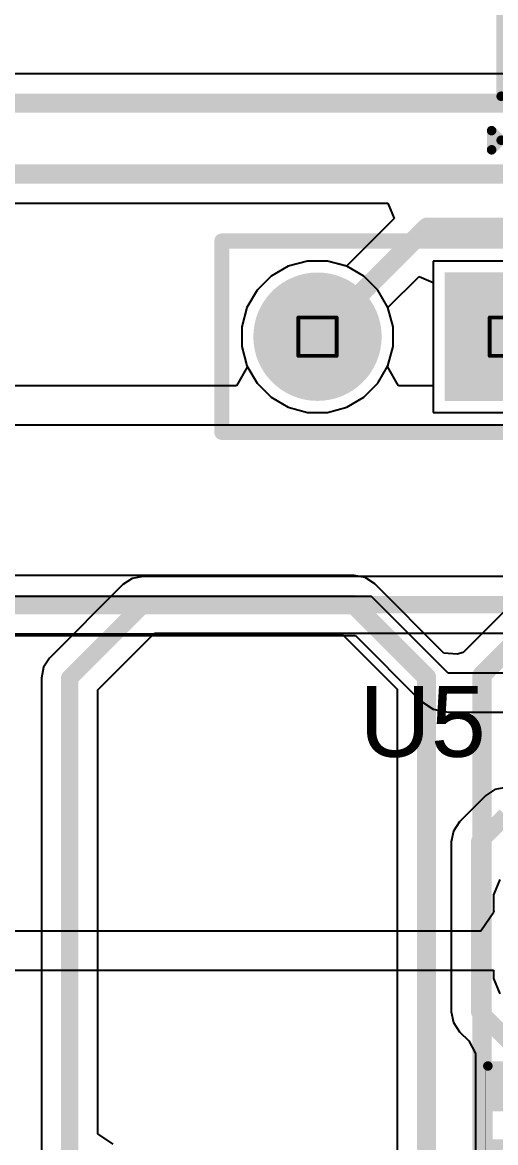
# Model space of a CAD drawing. Header units: inches. Extents: x 0 to 5401, y 0 to 5414.
# Drawn here: x 67.08 to 73.36, y 85.16 to 100.02 of the extents above; entities that cross this region are included whole.
import ezdxf

# ---------------------------------------------------------------- set-up
doc = ezdxf.new("R2010")
doc.units = ezdxf.units.IN
for name, color, linetype in [('Bottom Layer', 5, 'Continuous'), ('Bottom Solder', 6, 'Continuous'), ('Drill Drawing', 1, 'Continuous'), ('Layer 1', 16, 'Continuous'), ('Layer 2', 76, 'Continuous'), ('Multi-Layer', 9, 'Continuous'), ('Pad Holes', 156, 'Continuous'), ('Top Layer', 1, 'Continuous'), ('Top Overlay', 2, 'Continuous'), ('Top Paste', 8, 'Continuous'), ('Top Solder', 216, 'Continuous')]:
    doc.layers.add(name, color=color, linetype=linetype)
doc.styles.add('Arial', font='', dxfattribs={"height": 0.2})
doc.styles.get('Arial').set_extended_font_data('Arial')

# ---------------------------------------------------------------- blocks, each defined once
blk = doc.blocks.new('R___0402_131')
at = {"layer": 'Top Layer'}
for points in [[(-0.699, -0.318), (-0.699, 0.317), (-0.241, 0.317), (-0.241, -0.318)], [(0.241, -0.318), (0.241, 0.317), (0.699, 0.317), (0.699, -0.318)]]:
    blk.add_hatch(color=1, dxfattribs=at).paths.add_polyline_path(points)
at = {"layer": 'Top Paste'}
for points in [[(-0.699, -0.318), (-0.699, 0.317), (-0.241, 0.317), (-0.241, -0.318)], [(0.241, -0.318), (0.241, 0.317), (0.699, 0.317), (0.699, -0.318)]]:
    blk.add_hatch(color=8, dxfattribs=at).paths.add_polyline_path(points)
at = {"layer": 'Top Solder'}
for points in [[(-0.754, -0.373), (-0.754, 0.373), (-0.186, 0.373), (-0.186, -0.373)], [(0.186, -0.373), (0.186, 0.373), (0.754, 0.373), (0.754, -0.373)]]:
    blk.add_hatch(color=216, dxfattribs=at).paths.add_polyline_path(points)
at = {"layer": 'Top Overlay'}
for points in [[(-0.787, -0.406, 0.127, 0.127, 0), (-0.787, 0.406, 0.127, 0.127, 0)], [(0.787, 0.406, 0.127, 0.127, 0), (-0.787, 0.406, 0.127, 0.127, 0)], [(0.787, -0.406, 0.127, 0.127, 0), (0.787, 0.406, 0.127, 0.127, 0)], [(0.787, -0.406, 0.127, 0.127, 0), (-0.787, -0.406, 0.127, 0.127, 0)], [(0.813, -0.432, 0.00323, 0.00323, 0), (-0.813, -0.432, 0.00323, 0.00323, 0)]]:
    blk.add_lwpolyline(points, format="xyseb", dxfattribs=at)
for points in [[(-0.819, 0.406, 0.0635, 0.0635, 1), (-0.756, 0.406, 0.0635, 0.0635, 1)], [(-0.819, 0.406, 0.0635, 0.0635, 1), (-0.756, 0.406, 0.0635, 0.0635, 1)], [(0.756, 0.406, 0.0635, 0.0635, 1), (0.819, 0.406, 0.0635, 0.0635, 1)], [(0.756, 0.406, 0.0635, 0.0635, 1), (0.819, 0.406, 0.0635, 0.0635, 1)], [(-0.819, -0.406, 0.0635, 0.0635, 1), (-0.756, -0.406, 0.0635, 0.0635, 1)], [(-0.819, -0.406, 0.0635, 0.0635, 1), (-0.756, -0.406, 0.0635, 0.0635, 1)], [(-0.814, -0.432, 0.00161, 0.00161, 1), (-0.812, -0.432, 0.00161, 0.00161, 1)], [(0.756, -0.406, 0.0635, 0.0635, 1), (0.819, -0.406, 0.0635, 0.0635, 1)], [(0.756, -0.406, 0.0635, 0.0635, 1), (0.819, -0.406, 0.0635, 0.0635, 1)], [(0.812, -0.432, 0.00161, 0.00161, 1), (0.814, -0.432, 0.00161, 0.00161, 1)]]:
    blk.add_lwpolyline(points, format="xyseb", close=True, dxfattribs=at)
blk = doc.blocks.new('HDR1X2__194')
at = {"layer": 'Bottom Layer'}
blk.add_hatch(color=5, dxfattribs=at).paths.add_polyline_path([(-0.75, 0.75), (0.75, 0.75), (0.75, -0.75), (-0.75, -0.75)])
h = blk.add_hatch(color=5, dxfattribs=at)
edge = h.paths.add_edge_path()
edge.add_arc((2.54, 0), 0.75, 0, 360)
at = {"layer": 'Bottom Solder'}
blk.add_hatch(color=6, dxfattribs=at).paths.add_polyline_path([(-0.852, 0.852), (0.852, 0.852), (0.852, -0.852), (-0.852, -0.852)])
h = blk.add_hatch(color=6, dxfattribs=at)
edge = h.paths.add_edge_path()
edge.add_arc((2.54, 0), 0.852, 0, 360)
at = {"layer": 'Layer 1'}
blk.add_hatch(color=16, dxfattribs=at).paths.add_polyline_path([(-0.75, 0.75), (0.75, 0.75), (0.75, -0.75), (-0.75, -0.75)])
h = blk.add_hatch(color=16, dxfattribs=at)
edge = h.paths.add_edge_path()
edge.add_arc((2.54, 0), 0.75, 0, 360)
at = {"layer": 'Layer 2'}
blk.add_hatch(color=76, dxfattribs=at).paths.add_polyline_path([(-0.75, 0.75), (0.75, 0.75), (0.75, -0.75), (-0.75, -0.75)])
h = blk.add_hatch(color=76, dxfattribs=at)
edge = h.paths.add_edge_path()
edge.add_arc((2.54, 0), 0.75, 0, 360)
at = {"layer": 'Multi-Layer'}
blk.add_hatch(color=9, dxfattribs=at).paths.add_polyline_path([(-0.75, 0.75), (0.75, 0.75), (0.75, -0.75), (-0.75, -0.75)])
h = blk.add_hatch(color=9, dxfattribs=at)
edge = h.paths.add_edge_path()
edge.add_arc((2.54, 0), 0.75, 0, 360)
at = {"layer": 'Pad Holes'}
h = blk.add_hatch(color=7, dxfattribs=at)
edge = h.paths.add_edge_path()
edge.add_arc((0, 0), 0.45, 0, 360)
h = blk.add_hatch(color=7, dxfattribs=at)
edge = h.paths.add_edge_path()
edge.add_arc((2.54, 0), 0.45, 0, 360)
at = {"layer": 'Top Layer'}
blk.add_hatch(color=1, dxfattribs=at).paths.add_polyline_path([(-0.75, 0.75), (0.75, 0.75), (0.75, -0.75), (-0.75, -0.75)])
h = blk.add_hatch(color=1, dxfattribs=at)
edge = h.paths.add_edge_path()
edge.add_arc((2.54, 0), 0.75, 0, 360)
at = {"layer": 'Top Solder'}
blk.add_hatch(color=216, dxfattribs=at).paths.add_polyline_path([(-0.852, 0.852), (0.852, 0.852), (0.852, -0.852), (-0.852, -0.852)])
h = blk.add_hatch(color=216, dxfattribs=at)
edge = h.paths.add_edge_path()
edge.add_arc((2.54, 0), 0.852, 0, 360)
at = {"layer": 'Top Overlay'}
for points in [[(3.81, 1.27, 0.2, 0.2, 0), (-1.27, 1.27, 0.2, 0.2, 0)], [(-1.27, 1.27, 0.2, 0.2, 0), (-1.27, -1.27, 0.2, 0.2, 0)], [(3.81, 1.27, 0.2, 0.2, 0), (3.81, -1.27, 0.2, 0.2, 0)], [(3.81, -1.27, 0.2, 0.2, 0), (-1.27, -1.27, 0.2, 0.2, 0)]]:
    blk.add_lwpolyline(points, format="xyseb", dxfattribs=at)
for points in [[(-1.32, 1.27, 0.1, 0.1, 1), (-1.22, 1.27, 0.1, 0.1, 1)], [(-1.32, 1.27, 0.1, 0.1, 1), (-1.22, 1.27, 0.1, 0.1, 1)], [(3.76, 1.27, 0.1, 0.1, 1), (3.86, 1.27, 0.1, 0.1, 1)], [(3.76, 1.27, 0.1, 0.1, 1), (3.86, 1.27, 0.1, 0.1, 1)], [(-1.32, -1.27, 0.1, 0.1, 1), (-1.22, -1.27, 0.1, 0.1, 1)], [(-1.32, -1.27, 0.1, 0.1, 1), (-1.22, -1.27, 0.1, 0.1, 1)], [(3.76, -1.27, 0.1, 0.1, 1), (3.86, -1.27, 0.1, 0.1, 1)], [(3.76, -1.27, 0.1, 0.1, 1), (3.86, -1.27, 0.1, 0.1, 1)]]:
    blk.add_lwpolyline(points, format="xyseb", close=True, dxfattribs=at)
blk = doc.blocks.new('SOT_23_221')
at = {"layer": 'Top Layer'}
for points in [[(-0.41, 1.46), (0.41, 1.46), (0.41, 0.54), (-0.41, 0.54)], [(-1.36, -0.54), (-0.54, -0.54), (-0.54, -1.46), (-1.36, -1.46)], [(0.54, -0.54), (1.36, -0.54), (1.36, -1.46), (0.54, -1.46)]]:
    blk.add_hatch(color=1, dxfattribs=at).paths.add_polyline_path(points)
at = {"layer": 'Top Paste'}
for points in [[(-0.41, 1.46), (0.41, 1.46), (0.41, 0.54), (-0.41, 0.54)], [(-1.36, -0.54), (-0.54, -0.54), (-0.54, -1.46), (-1.36, -1.46)], [(0.54, -0.54), (1.36, -0.54), (1.36, -1.46), (0.54, -1.46)]]:
    blk.add_hatch(color=8, dxfattribs=at).paths.add_polyline_path(points)
at = {"layer": 'Top Solder'}
for points in [[(-0.512, 1.562), (0.512, 1.562), (0.512, 0.438), (-0.512, 0.438)], [(-1.462, -0.438), (-0.438, -0.438), (-0.438, -1.562), (-1.462, -1.562)], [(0.438, -0.438), (1.462, -0.438), (1.462, -1.562), (0.438, -1.562)]]:
    blk.add_hatch(color=216, dxfattribs=at).paths.add_polyline_path(points)
at = {"layer": 'Top Overlay'}
for points in [[(-1.549, -0.584, 0.127, 0.127, 0), (-1.549, 0.813, 0.127, 0.127, 0)], [(-1.549, 0.813, 0.127, 0.127, 0), (-0.559, 0.813, 0.127, 0.127, 0)], [(0.559, 0.813, 0.127, 0.127, 0), (1.549, 0.813, 0.127, 0.127, 0)], [(1.549, -0.584, 0.127, 0.127, 0), (1.549, 0.813, 0.127, 0.127, 0)], [(-0.33, -0.787, 0.127, 0.127, 0), (0.33, -0.787, 0.127, 0.127, 0)], [(-1.676, -1.041, 0.127, 0.127, 0), (-1.549, -1.168, 0.127, 0.127, 0)], [(-1.676, -1.295, 0.127, 0.127, 0), (-1.676, -1.041, 0.127, 0.127, 0)], [(-1.676, -1.295, 0.127, 0.127, 0), (-1.549, -1.168, 0.127, 0.127, 0)]]:
    blk.add_lwpolyline(points, format="xyseb", dxfattribs=at)
for points in [[(-1.581, 0.813, 0.0635, 0.0635, 1), (-1.518, 0.813, 0.0635, 0.0635, 1)], [(-1.581, 0.813, 0.0635, 0.0635, 1), (-1.518, 0.813, 0.0635, 0.0635, 1)], [(-0.591, 0.813, 0.0635, 0.0635, 1), (-0.527, 0.813, 0.0635, 0.0635, 1)], [(0.527, 0.813, 0.0635, 0.0635, 1), (0.591, 0.813, 0.0635, 0.0635, 1)], [(1.518, 0.813, 0.0635, 0.0635, 1), (1.581, 0.813, 0.0635, 0.0635, 1)], [(1.518, 0.813, 0.0635, 0.0635, 1), (1.581, 0.813, 0.0635, 0.0635, 1)], [(-1.581, -0.584, 0.0635, 0.0635, 1), (-1.518, -0.584, 0.0635, 0.0635, 1)], [(1.518, -0.584, 0.0635, 0.0635, 1), (1.581, -0.584, 0.0635, 0.0635, 1)], [(-0.362, -0.787, 0.0635, 0.0635, 1), (-0.298, -0.787, 0.0635, 0.0635, 1)], [(0.298, -0.787, 0.0635, 0.0635, 1), (0.362, -0.787, 0.0635, 0.0635, 1)], [(-1.708, -1.041, 0.0635, 0.0635, 1), (-1.645, -1.041, 0.0635, 0.0635, 1)], [(-1.708, -1.041, 0.0635, 0.0635, 1), (-1.645, -1.041, 0.0635, 0.0635, 1)], [(-1.581, -1.168, 0.0635, 0.0635, 1), (-1.518, -1.168, 0.0635, 0.0635, 1)], [(-1.581, -1.168, 0.0635, 0.0635, 1), (-1.518, -1.168, 0.0635, 0.0635, 1)], [(-1.708, -1.295, 0.0635, 0.0635, 1), (-1.645, -1.295, 0.0635, 0.0635, 1)], [(-1.708, -1.295, 0.0635, 0.0635, 1), (-1.645, -1.295, 0.0635, 0.0635, 1)]]:
    blk.add_lwpolyline(points, format="xyseb", close=True, dxfattribs=at)

msp = doc.modelspace()

# ---------------------------------------------------------------- linework, layer by layer
at = {"layer": 'Bottom Layer'}
for p, q in [((81.667, 99.34), (48.734, 99.34)), ((56.141, 97.624), (71.927, 97.624)), ((71.927, 97.624), (72.011, 97.42)), ((72.011, 97.42), (71.379, 96.789)), ((70.605, 96.789), (70.377, 96.656)), ((70.861, 96.857), (70.605, 96.789)), ((71.125, 96.857), (70.861, 96.857)), ((71.379, 96.789), (71.125, 96.857)), ((70.377, 96.656), (70.19, 96.469)), ((71.929, 96.239), (72.341, 96.652)), ((72.341, 96.652), (72.529, 96.574)), ((72.529, 96.574), (72.529, 94.849)), ((70.19, 96.469), (70.057, 96.241)), ((70.057, 96.241), (69.989, 95.985)), ((71.997, 95.985), (71.929, 96.239)), ((69.989, 95.985), (69.989, 95.721)), ((71.997, 95.721), (71.997, 95.985)), ((69.989, 95.721), (70.057, 95.465)), ((71.929, 95.465), (71.997, 95.721)), ((70.057, 95.465), (70.19, 95.237)), ((71.796, 95.237), (71.929, 95.465)), ((70.19, 95.237), (70.377, 95.05)), ((71.609, 95.05), (71.796, 95.237)), ((70.377, 95.05), (70.605, 94.917)), ((71.381, 94.917), (71.609, 95.05)), ((70.605, 94.917), (70.861, 94.849)), ((70.861, 94.849), (71.125, 94.849)), ((71.125, 94.849), (71.381, 94.917)), ((72.529, 94.849), (74.537, 94.849)), ((75.391, 94.127), (72.925, 91.661)), ((71.479, 92.685), (57.536, 92.685)), ((71.627, 92.656), (71.479, 92.685)), ((71.753, 92.572), (71.627, 92.656)), ((72.67, 91.655), (71.753, 92.572)), ((58.051, 91.909), (71.318, 91.909)), ((71.318, 91.909), (72.052, 91.174)), ((72.848, 91.642), (72.67, 91.655)), ((72.925, 91.661), (72.848, 91.642)), ((72.052, 91.174), (72.052, 83.009))]:
    msp.add_line(p, q, dxfattribs=at)
for points in [[(48.734, 98.952, 0.254, 0.254, 0), (81.667, 98.952, 0.254, 0.254, 0)], [(48.836, 98.012, 0.254, 0.254, 0), (80.574, 98.012, 0.254, 0.254, 0)], [(70.993, 95.853, 0.254, 0.254, 0), (72.447, 97.307, 0.254, 0.254, 0)], [(72.447, 97.307, 0.254, 0.254, 0), (79.938, 97.307, 0.254, 0.254, 0)], [(73.177, 91.363, 0.254, 0.254, 0), (75.945, 94.131, 0.254, 0.254, 0)], [(57.141, 92.297, 0.254, 0.254, 0), (71.479, 92.297, 0.254, 0.254, 0)], [(71.479, 92.297, 0.254, 0.254, 0), (72.441, 91.335, 0.254, 0.254, 0)], [(72.441, 63.813, 0.254, 0.254, 0), (72.441, 91.335, 0.254, 0.254, 0)], [(73.177, 63.646, 0.254, 0.254, 0), (73.177, 91.363, 0.254, 0.254, 0)]]:
    msp.add_lwpolyline(points, format="xyseb", dxfattribs=at)
for points in [[(72.383, 97.307, 0.127, 0.127, 1), (72.51, 97.307, 0.127, 0.127, 1)], [(72.383, 97.307, 0.127, 0.127, 1), (72.51, 97.307, 0.127, 0.127, 1)], [(70.93, 95.853, 0.127, 0.127, 1), (71.057, 95.853, 0.127, 0.127, 1)], [(71.415, 92.297, 0.127, 0.127, 1), (71.542, 92.297, 0.127, 0.127, 1)], [(71.415, 92.297, 0.127, 0.127, 1), (71.542, 92.297, 0.127, 0.127, 1)], [(72.377, 91.335, 0.127, 0.127, 1), (72.504, 91.335, 0.127, 0.127, 1)], [(72.377, 91.335, 0.127, 0.127, 1), (72.504, 91.335, 0.127, 0.127, 1)], [(73.114, 91.363, 0.127, 0.127, 1), (73.241, 91.363, 0.127, 0.127, 1)], [(73.114, 91.363, 0.127, 0.127, 1), (73.241, 91.363, 0.127, 0.127, 1)]]:
    msp.add_lwpolyline(points, format="xyseb", close=True, dxfattribs=at)
at = {"layer": 'Drill Drawing'}
for points in [[(70.739, 96.107, 0.0508, 0.0508, 0), (71.247, 96.107, 0.0508, 0.0508, 0)], [(70.739, 95.599, 0.0508, 0.0508, 0), (70.739, 96.107, 0.0508, 0.0508, 0)], [(71.247, 95.599, 0.0508, 0.0508, 0), (71.247, 96.107, 0.0508, 0.0508, 0)], [(73.279, 96.107, 0.0508, 0.0508, 0), (73.787, 96.107, 0.0508, 0.0508, 0)], [(73.279, 95.599, 0.0508, 0.0508, 0), (73.279, 96.107, 0.0508, 0.0508, 0)], [(70.739, 95.599, 0.0508, 0.0508, 0), (71.247, 95.599, 0.0508, 0.0508, 0)], [(73.279, 95.599, 0.0508, 0.0508, 0), (73.787, 95.599, 0.0508, 0.0508, 0)]]:
    msp.add_lwpolyline(points, format="xyseb", dxfattribs=at)
for points in [[(70.726, 96.107, 0.0254, 0.0254, 1), (70.752, 96.107, 0.0254, 0.0254, 1)], [(70.726, 96.107, 0.0254, 0.0254, 1), (70.752, 96.107, 0.0254, 0.0254, 1)], [(71.234, 96.107, 0.0254, 0.0254, 1), (71.26, 96.107, 0.0254, 0.0254, 1)], [(71.234, 96.107, 0.0254, 0.0254, 1), (71.26, 96.107, 0.0254, 0.0254, 1)], [(73.266, 96.107, 0.0254, 0.0254, 1), (73.292, 96.107, 0.0254, 0.0254, 1)], [(73.266, 96.107, 0.0254, 0.0254, 1), (73.292, 96.107, 0.0254, 0.0254, 1)], [(70.726, 95.599, 0.0254, 0.0254, 1), (70.752, 95.599, 0.0254, 0.0254, 1)], [(70.726, 95.599, 0.0254, 0.0254, 1), (70.752, 95.599, 0.0254, 0.0254, 1)], [(71.234, 95.599, 0.0254, 0.0254, 1), (71.26, 95.599, 0.0254, 0.0254, 1)], [(71.234, 95.599, 0.0254, 0.0254, 1), (71.26, 95.599, 0.0254, 0.0254, 1)], [(73.266, 95.599, 0.0254, 0.0254, 1), (73.292, 95.599, 0.0254, 0.0254, 1)], [(73.266, 95.599, 0.0254, 0.0254, 1), (73.292, 95.599, 0.0254, 0.0254, 1)]]:
    msp.add_lwpolyline(points, format="xyseb", close=True, dxfattribs=at)
at = {"layer": 'Layer 1'}
for p, q in [((70.605, 96.789), (70.377, 96.656)), ((70.861, 96.857), (70.605, 96.789)), ((71.125, 96.857), (70.861, 96.857)), ((71.381, 96.789), (71.125, 96.857)), ((71.609, 96.656), (71.381, 96.789)), ((74.537, 96.857), (72.529, 96.857)), ((72.529, 96.857), (72.529, 94.849)), ((70.377, 96.656), (70.19, 96.469)), ((71.796, 96.469), (71.609, 96.656)), ((70.19, 96.469), (70.057, 96.241)), ((71.929, 96.241), (71.796, 96.469)), ((70.057, 96.241), (69.989, 95.985)), ((71.997, 95.985), (71.929, 96.241)), ((69.989, 95.985), (69.989, 95.721)), ((71.997, 95.721), (71.997, 95.985)), ((69.989, 95.721), (70.057, 95.465)), ((71.929, 95.465), (71.997, 95.721)), ((70.057, 95.465), (70.19, 95.237)), ((71.796, 95.237), (71.929, 95.465)), ((70.19, 95.237), (70.377, 95.05)), ((71.609, 95.05), (71.796, 95.237)), ((70.377, 95.05), (70.605, 94.917)), ((71.381, 94.917), (71.609, 95.05)), ((70.605, 94.917), (70.861, 94.849)), ((70.861, 94.849), (71.125, 94.849)), ((71.125, 94.849), (71.381, 94.917)), ((72.529, 94.849), (74.537, 94.849))]:
    msp.add_line(p, q, dxfattribs=at)
at = {"layer": 'Layer 2'}
for p, q in [((70.605, 96.789), (70.377, 96.656)), ((70.861, 96.857), (70.605, 96.789)), ((71.125, 96.857), (70.861, 96.857)), ((71.381, 96.789), (71.125, 96.857)), ((71.609, 96.656), (71.381, 96.789)), ((74.537, 96.857), (72.529, 96.857)), ((72.529, 96.857), (72.529, 95.203)), ((70.377, 96.656), (70.19, 96.469)), ((71.796, 96.469), (71.609, 96.656)), ((70.19, 96.469), (70.057, 96.241)), ((71.929, 96.241), (71.796, 96.469)), ((70.057, 96.241), (69.989, 95.985)), ((71.997, 95.985), (71.929, 96.241)), ((69.989, 95.985), (69.989, 95.721)), ((71.997, 95.721), (71.997, 95.985)), ((69.989, 95.721), (70.057, 95.465)), ((71.929, 95.465), (71.997, 95.721)), ((70.063, 95.457), (69.916, 95.203)), ((70.057, 95.465), (70.063, 95.457)), ((71.923, 95.457), (71.929, 95.465)), ((72.07, 95.203), (71.923, 95.457)), ((69.916, 95.203), (58.586, 95.203)), ((72.529, 95.203), (72.07, 95.203)), ((55.12, 94.685), (75.356, 94.685)), ((71.711, 92.405), (61.309, 92.405)), ((72.727, 91.389), (71.711, 92.405)), ((61.309, 91.887), (71.496, 91.887)), ((71.496, 91.887), (72.361, 91.023)), ((74.023, 91.389), (72.727, 91.389)), ((72.361, 91.023), (72.529, 90.911)), ((72.529, 90.911), (72.727, 90.871)), ((72.727, 90.871), (73.729, 90.871)), ((73.413, 88.652), (73.329, 88.448)), ((73.329, 88.448), (73.329, 88.228)), ((73.334, 88.215), (73.163, 87.964)), ((73.329, 88.228), (73.334, 88.215)), ((73.163, 87.964), (58.136, 87.964)), ((57.921, 87.446), (73.329, 87.446)), ((73.329, 87.446), (73.329, 87.335)), ((73.329, 87.335), (73.413, 87.132))]:
    msp.add_line(p, q, dxfattribs=at)
at = {"layer": 'Top Layer'}
for p, q in [((70.605, 96.789), (70.377, 96.656)), ((70.861, 96.857), (70.605, 96.789)), ((71.125, 96.857), (70.861, 96.857)), ((71.381, 96.789), (71.125, 96.857)), ((71.609, 96.656), (71.381, 96.789)), ((74.428, 96.857), (72.529, 96.857)), ((72.529, 96.857), (72.529, 94.849)), ((70.377, 96.656), (70.19, 96.469)), ((71.796, 96.469), (71.609, 96.656)), ((70.19, 96.469), (70.057, 96.241)), ((71.929, 96.241), (71.796, 96.469)), ((70.057, 96.241), (69.989, 95.985)), ((71.997, 95.985), (71.929, 96.241)), ((69.989, 95.985), (69.989, 95.721)), ((71.997, 95.721), (71.997, 95.985)), ((69.989, 95.721), (70.057, 95.465)), ((71.929, 95.465), (71.997, 95.721)), ((70.057, 95.465), (70.19, 95.237)), ((71.796, 95.237), (71.929, 95.465)), ((70.19, 95.237), (70.377, 95.05)), ((71.609, 95.05), (71.796, 95.237)), ((70.377, 95.05), (70.605, 94.917)), ((71.381, 94.917), (71.609, 95.05)), ((70.605, 94.917), (70.861, 94.849)), ((70.861, 94.849), (71.125, 94.849)), ((71.125, 94.849), (71.381, 94.917)), ((72.529, 94.849), (74.448, 94.849)), ((68.532, 92.644), (68.41, 92.563)), ((68.675, 92.673), (68.532, 92.644)), ((73.604, 92.673), (68.675, 92.673)), ((68.41, 92.563), (67.437, 91.589)), ((68.078, 91.168), (68.831, 91.921)), ((68.831, 91.921), (73.604, 91.921)), ((67.437, 91.589), (67.355, 91.468)), ((67.355, 91.468), (67.327, 91.324)), ((67.327, 91.324), (67.327, 78.338)), ((68.078, 85.275), (68.078, 91.168)), ((73.349, 89.844), (73.227, 89.763)), ((73.492, 89.873), (73.349, 89.844)), ((73.227, 89.763), (72.879, 89.415)), ((72.879, 89.415), (72.797, 89.293)), ((72.797, 89.293), (72.769, 89.149)), ((72.769, 89.149), (72.769, 86.896)), ((72.769, 86.896), (72.797, 86.752)), ((72.797, 86.752), (72.879, 86.63)), ((72.879, 86.63), (73.001, 86.508)), ((73.001, 86.508), (73.089, 86.341)), ((73.089, 86.341), (73.089, 86.341)), ((73.089, 86.341), (73.089, 86.341)), ((73.089, 86.341), (73.089, 85.376)), ((73.089, 85.376), (73.089, 84.436)), ((68.281, 85.14), (68.078, 85.275))]:
    msp.add_line(p, q, dxfattribs=at)
for points in [[(67.702, 91.324, 0.229, 0.229, 0), (68.675, 92.297, 0.229, 0.229, 0)], [(68.675, 92.297, 0.229, 0.229, 0), (74.008, 92.297, 0.229, 0.229, 0)], [(67.702, 78.338, 0.229, 0.229, 0), (67.702, 91.324, 0.229, 0.229, 0)], [(73.144, 89.149, 0.229, 0.229, 0), (73.492, 89.497, 0.229, 0.229, 0)], [(73.144, 86.896, 0.229, 0.229, 0), (73.144, 89.149, 0.229, 0.229, 0)], [(73.144, 86.896, 0.229, 0.229, 0), (73.661, 86.379, 0.229, 0.229, 0)]]:
    msp.add_lwpolyline(points, format="xyseb", dxfattribs=at)
for points in [[(68.618, 92.297, 0.114, 0.114, 1), (68.732, 92.297, 0.114, 0.114, 1)], [(68.618, 92.297, 0.114, 0.114, 1), (68.732, 92.297, 0.114, 0.114, 1)], [(67.645, 91.324, 0.114, 0.114, 1), (67.759, 91.324, 0.114, 0.114, 1)], [(67.645, 91.324, 0.114, 0.114, 1), (67.759, 91.324, 0.114, 0.114, 1)], [(73.087, 89.149, 0.114, 0.114, 1), (73.201, 89.149, 0.114, 0.114, 1)], [(73.087, 89.149, 0.114, 0.114, 1), (73.201, 89.149, 0.114, 0.114, 1)], [(73.087, 86.896, 0.114, 0.114, 1), (73.201, 86.896, 0.114, 0.114, 1)], [(73.087, 86.896, 0.114, 0.114, 1), (73.201, 86.896, 0.114, 0.114, 1)]]:
    msp.add_lwpolyline(points, format="xyseb", close=True, dxfattribs=at)

# ---------------------------------------------------------------- block references
msp.add_blockref('SOT_23_221', (74.981, 99.628))
for name, p, rotation in [('HDR1X2__194', (73.533, 95.853), 180), ('R___0402_131', (73.661, 85.388), 270)]:
    msp.add_blockref(name, p, dxfattribs=dict(rotation=rotation))

# ---------------------------------------------------------------- texts
at = {"layer": 'Top Overlay', "style": 'Arial'}
msp.add_text('U5', height=0.9398, dxfattribs=at).set_placement((71.549, 90.278))

doc.saveas('drawing.dxf')
